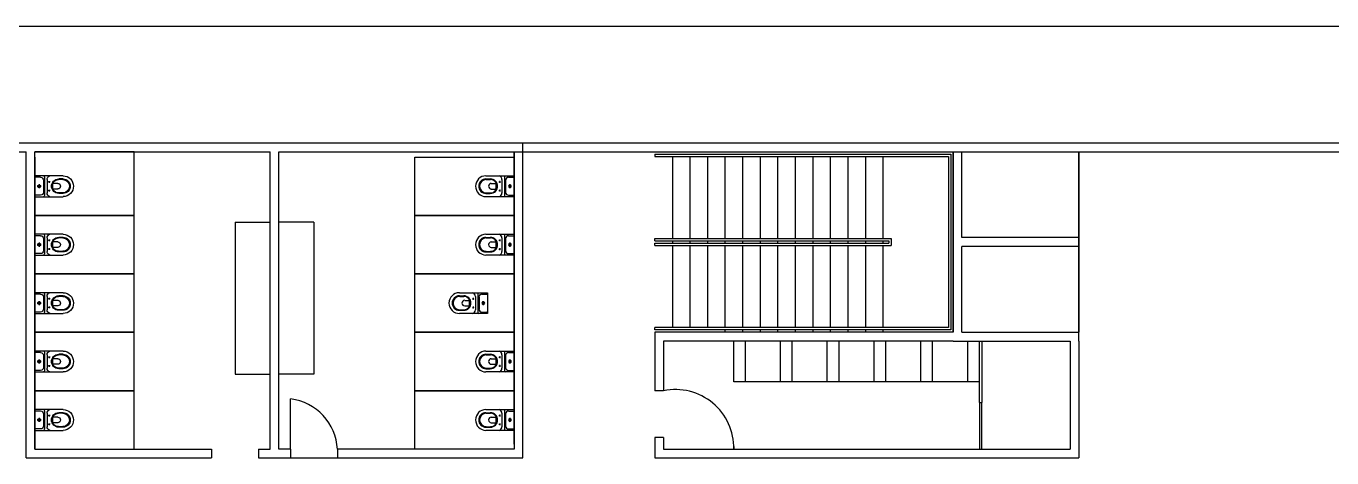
# Model space of a CAD drawing. Header units: inches. Extents: x -55 to 600, y -103 to 167.
# Drawn here: x 299.16 to 321.48, y 10.98 to 18.37 of the extents above; entities that cross this region are included whole.
import ezdxf

# ---------------------------------------------------------------- set-up
doc = ezdxf.new("R2010")
doc.units = ezdxf.units.IN
doc.header["$MEASUREMENT"] = 0
doc.linetypes.add('DA0621PE-XREF-02$0$CONTINU', pattern=[0])
doc.layers.add('VISTA', color=3, linetype='Continuous')

# ---------------------------------------------------------------- blocks, each defined once
blk = doc.blocks.new('hdd')
at = {"linetype": 'Continuous'}
for p, q in [((76.191, 55.92), (76.672, 55.92)), ((76.672, 55.92), (76.672, 55.563)), ((76.672, 55.563), (76.191, 55.563))]:
    blk.add_line(p, q, dxfattribs=at)
at = {"linetype": 'DA0621PE-XREF-02$0$CONTINU'}
for p, q in [((76.191, 55.866), (76.265, 55.866)), ((76.196, 55.856), (76.269, 55.856)), ((76.428, 55.83), (76.428, 55.802)), ((76.464, 55.857), (76.464, 55.742)), ((76.509, 55.9), (76.509, 55.583)), ((76.527, 55.846), (76.527, 55.638)), ((76.576, 55.895), (76.663, 55.895)), ((76.191, 55.618), (76.265, 55.618)), ((76.196, 55.627), (76.269, 55.627)), ((76.282, 55.789), (76.358, 55.789)), ((76.282, 55.694), (76.358, 55.694)), ((76.413, 55.816), (76.441, 55.816)), ((76.413, 55.667), (76.441, 55.667)), ((76.428, 55.681), (76.428, 55.653)), ((76.464, 55.742), (76.464, 55.626)), ((76.6, 55.777), (76.6, 55.707)), ((76.576, 55.588), (76.663, 55.588))]:
    blk.add_line(p, q, dxfattribs=at)
at = {"linetype": 'Continuous'}
for centre, radius, start, end in [((76.191, 55.742), 0.178, 90, 179.9992), ((76.561, 55.889), 0.0533, 144.185, 167.6456), ((76.191, 55.742), 0.178, 179.9992, 270), ((76.282, 55.742), 0.0475, 179.9771, 269.9771)]:
    blk.add_arc(centre, radius, start, end, dxfattribs=at)
at = {"linetype": 'DA0621PE-XREF-02$0$CONTINU'}
for centre, radius, start, end in [((76.191, 55.742), 0.124, 89.9999, 180.0028), ((76.196, 55.742), 0.114, 90, 179.9837), ((76.265, 55.742), 0.124, 359.9838, 90), ((76.269, 55.742), 0.114, 0.4298, 90), ((76.428, 55.816), 0.00743, 0, 180), ((76.39, 55.853), 0.0743, 3.4897, 64.3323), ((76.576, 55.846), 0.0495, 90, 180), ((76.663, 55.885), 0.0099, 0, 89.999), ((76.191, 55.742), 0.124, 179.987, 269.9898), ((76.196, 55.742), 0.114, 180.0059, 269.9897), ((76.282, 55.742), 0.0475, 90, 180.0256), ((76.265, 55.742), 0.124, 269.9897, 0.0058), ((76.269, 55.742), 0.114, 269.9897, 359.5599), ((76.23, 55.742), 0.136, 359.9861, 20.5097), ((76.23, 55.742), 0.136, 339.4799, 0.0036), ((76.259, 55.742), 0.124, 359.9925, 0.4319), ((76.259, 55.742), 0.124, 359.5608, 0.0001), ((76.397, 55.628), 0.0677, 287.9398, 358.3433), ((76.428, 55.816), 0.00743, 180, 0), ((76.428, 55.667), 0.00743, 0, 180), ((76.428, 55.667), 0.00743, 180, 0), ((76.576, 55.638), 0.0495, 180, 269.9997), ((76.6, 55.742), 0.0238, 359.9922, 179.9975), ((76.6, 55.742), 0.0238, 179.9924, 359.9973), ((76.6, 55.742), 0.0178, 359.9867, 180.0084), ((76.6, 55.742), 0.0178, 179.9952, 0), ((76.532, 55.584), 0.0227, 182.8218, 246.8227), ((76.663, 55.598), 0.0099, 270.0017, 0)]:
    blk.add_arc(centre, radius, start, end, dxfattribs=at)

msp = doc.modelspace()

# ---------------------------------------------------------------- linework, layer by layer
for p, q in [((266.978, 18.371), (341.978, 18.371)), ((289.576, 16.371), (336.478, 16.371)), ((307.651, 11.067), (307.651, 16.367)), ((299.155, 10.981), (299.155, 16.221)), ((299.305, 11.131), (299.305, 16.221)), ((299.305, 16.131), (299.305, 12.131)), ((299.305, 16.131), (299.305, 11.131)), ((303.328, 11.131), (303.328, 16.221)), ((303.478, 11.131), (303.478, 16.221)), ((307.501, 16.217), (307.501, 12.217)), ((307.501, 16.217), (307.501, 11.217)), ((307.501, 11.217), (307.501, 16.217)), ((309.906, 16.181), (314.966, 16.181)), ((309.906, 16.181), (309.906, 16.141)), ((309.906, 16.141), (314.926, 16.141)), ((315.006, 13.131), (315.006, 16.221)), ((315.156, 14.751), (315.156, 16.221)), ((317.156, 12.981), (317.156, 16.221)), ((317.156, 16.221), (317.156, 13.131)), ((302.728, 15.017), (302.728, 12.417)), ((302.728, 15.017), (303.328, 15.017)), ((304.078, 15.017), (303.478, 15.017)), ((304.078, 15.017), (304.078, 12.417)), ((317.156, 14.751), (315.156, 14.751)), ((309.906, 14.736), (313.946, 14.736)), ((309.906, 14.696), (309.906, 14.736)), ((309.906, 14.696), (313.906, 14.696)), ((309.906, 14.656), (313.906, 14.656)), ((309.906, 14.616), (309.906, 14.656)), ((309.906, 14.616), (313.946, 14.616)), ((311.406, 14.696), (311.406, 14.656)), ((315.156, 13.131), (315.156, 14.601)), ((317.156, 14.601), (315.156, 14.601)), ((314.926, 13.211), (309.906, 13.211)), ((309.906, 13.171), (309.906, 13.211)), ((314.966, 13.171), (309.906, 13.171)), ((315.006, 13.131), (309.906, 13.131)), ((309.906, 13.131), (309.906, 12.981)), ((309.906, 12.981), (309.906, 12.131)), ((315.006, 12.981), (310.056, 12.981)), ((310.056, 12.981), (310.056, 12.131)), ((311.256, 12.281), (311.256, 12.981)), ((311.456, 12.281), (311.456, 12.981)), ((312.056, 12.281), (312.056, 12.981)), ((312.256, 12.281), (312.256, 12.981)), ((312.856, 12.281), (312.856, 12.981)), ((313.056, 12.281), (313.056, 12.981)), ((313.656, 12.281), (313.656, 12.981)), ((313.856, 12.281), (313.856, 12.981)), ((314.456, 12.281), (314.456, 12.981)), ((314.656, 12.281), (314.656, 12.981)), ((315.006, 12.981), (317.006, 12.981)), ((315.156, 13.131), (317.156, 13.131)), ((315.256, 12.281), (315.256, 12.981)), ((315.456, 11.931), (315.456, 12.981)), ((315.506, 11.931), (315.506, 12.981)), ((317.006, 12.981), (317.006, 11.131)), ((317.156, 12.981), (317.156, 10.981)), ((302.728, 12.417), (303.328, 12.417)), ((304.078, 12.417), (303.478, 12.417)), ((315.456, 12.281), (311.256, 12.281)), ((310.056, 12.131), (309.906, 12.131)), ((303.678, 11.131), (303.678, 11.992)), ((315.456, 11.931), (315.506, 11.931)), ((315.466, 11.131), (315.466, 11.931)), ((315.496, 11.131), (315.496, 11.931)), ((310.056, 11.331), (309.906, 11.331)), ((309.906, 11.331), (309.906, 10.981)), ((310.056, 11.331), (310.056, 11.131)), ((311.256, 11.175), (311.256, 11.131)), ((299.155, 10.981), (301.805, 10.981)), ((299.155, 10.981), (302.328, 10.981)), ((301.005, 11.131), (302.328, 11.131)), ((302.328, 11.131), (302.328, 10.981)), ((303.128, 11.131), (303.328, 11.131)), ((303.128, 11.131), (303.128, 10.981)), ((303.128, 10.981), (307.651, 10.981)), ((303.678, 11.131), (303.478, 11.131)), ((303.678, 11.131), (303.678, 10.981)), ((305.801, 11.131), (304.478, 11.131)), ((304.478, 11.131), (304.478, 10.981)), ((309.906, 10.981), (317.156, 10.981)), ((310.056, 11.131), (317.006, 11.131))]:
    msp.add_line(p, q)
for points in [[(289.576, 16.371), (336.478, 16.371)], [(297.086, 16.221), (299.155, 16.221)], [(299.305, 16.131), (299.305, 15.131), (301.005, 15.131), (301.005, 16.221), (299.305, 16.221)], [(299.305, 16.221), (303.328, 16.221)], [(303.478, 16.221), (336.478, 16.221)], [(307.501, 16.131), (307.501, 15.131), (305.801, 15.131), (305.801, 16.131), (307.501, 16.131)], [(307.651, 10.981), (307.651, 16.221), (309.906, 16.221), (309.906, 16.221)], [(315.156, 16.221), (317.156, 16.221)], [(299.305, 15.131), (299.305, 14.131), (301.005, 14.131), (301.005, 15.131), (299.305, 15.131)], [(307.501, 15.131), (307.501, 14.131), (305.801, 14.131), (305.801, 15.131), (307.501, 15.131)], [(299.305, 14.131), (299.305, 13.131), (301.005, 13.131), (301.005, 14.131), (299.305, 14.131)], [(307.501, 14.131), (307.501, 13.131), (305.801, 13.131), (305.801, 14.131), (307.501, 14.131)], [(299.305, 13.131), (299.305, 12.131), (301.005, 12.131), (301.005, 13.131), (299.305, 13.131)], [(307.501, 13.131), (307.501, 12.131), (305.801, 12.131), (305.801, 13.131), (307.501, 13.131)], [(299.305, 12.131), (299.305, 11.131), (301.005, 11.131), (301.005, 12.131), (299.305, 12.131)], [(307.501, 12.131), (307.501, 11.131), (305.801, 11.131), (305.801, 12.131), (307.501, 12.131)], [(299.155, 10.981), (302.328, 10.981)], [(303.128, 10.981), (307.651, 10.981)]]:
    msp.add_lwpolyline(points)
for centre, radius, start, end in [((310.257, 11.153), 0.999, 358.7562, 101.6327), ((303.563, 11.083), 0.916, 2.9988, 82.7941)]:
    msp.add_arc(centre, radius, start, end)
at = {"layer": 'VISTA'}
for p, q in [((310.206, 16.141), (310.206, 14.736)), ((310.506, 16.141), (310.506, 14.736)), ((310.806, 16.141), (310.806, 14.736)), ((311.106, 16.141), (311.106, 14.736)), ((311.406, 16.141), (311.406, 14.736)), ((311.706, 16.141), (311.706, 14.736)), ((312.006, 16.141), (312.006, 14.736)), ((312.306, 16.141), (312.306, 14.736)), ((312.606, 16.141), (312.606, 14.736)), ((312.906, 16.141), (312.906, 14.736)), ((313.206, 16.141), (313.206, 14.736)), ((313.506, 16.141), (313.506, 14.736)), ((313.806, 16.141), (313.806, 14.736)), ((314.926, 16.141), (314.926, 13.211)), ((314.966, 16.181), (314.966, 13.171)), ((315.006, 16.221), (315.006, 13.131)), ((310.206, 14.696), (310.206, 14.656)), ((310.206, 14.616), (310.206, 13.211)), ((310.506, 14.696), (310.506, 14.656)), ((310.506, 14.616), (310.506, 13.211)), ((310.806, 14.696), (310.806, 14.656)), ((310.806, 14.616), (310.806, 13.211)), ((311.106, 14.696), (311.106, 14.656)), ((311.106, 14.616), (311.106, 13.211)), ((311.406, 14.616), (311.406, 13.211)), ((311.706, 14.696), (311.706, 14.656)), ((311.706, 14.616), (311.706, 13.211)), ((312.006, 14.696), (312.006, 14.656)), ((312.006, 14.616), (312.006, 13.211)), ((312.306, 14.696), (312.306, 14.656)), ((312.306, 14.616), (312.306, 13.211)), ((312.306, 14.616), (312.306, 14.531)), ((312.606, 14.696), (312.606, 14.656)), ((312.606, 14.616), (312.606, 13.211)), ((312.906, 14.696), (312.906, 14.656)), ((312.906, 14.616), (312.906, 13.211)), ((313.206, 14.696), (313.206, 14.656)), ((313.206, 14.616), (313.206, 13.211)), ((313.506, 14.696), (313.506, 14.656)), ((313.506, 14.616), (313.506, 13.211)), ((313.806, 14.696), (313.806, 14.656)), ((313.806, 14.616), (313.806, 13.211)), ((313.906, 14.696), (313.906, 14.656)), ((313.946, 14.736), (313.946, 14.616)), ((311.106, 13.171), (311.106, 13.131)), ((311.406, 13.171), (311.406, 13.131)), ((311.706, 13.171), (311.706, 13.131)), ((312.006, 13.171), (312.006, 13.131)), ((312.306, 13.171), (312.306, 13.131)), ((312.606, 13.171), (312.606, 13.131)), ((312.906, 13.171), (312.906, 13.131)), ((313.206, 13.171), (313.206, 13.131)), ((313.506, 13.171), (313.506, 13.131)), ((313.806, 13.171), (313.806, 13.131))]:
    msp.add_line(p, q, dxfattribs=at)

# ---------------------------------------------------------------- block references
at = {"xscale": -1}
for p in [(375.978, -40.111), (375.978, -41.111), (375.978, -42.111), (375.978, -43.111), (375.978, -44.111)]:
    msp.add_blockref('hdd', p, dxfattribs=at)
for p in [(230.828, -40.111), (230.828, -41.111), (230.373, -42.111), (230.828, -43.111), (230.828, -44.111)]:
    msp.add_blockref('hdd', p)

doc.saveas('drawing.dxf')
